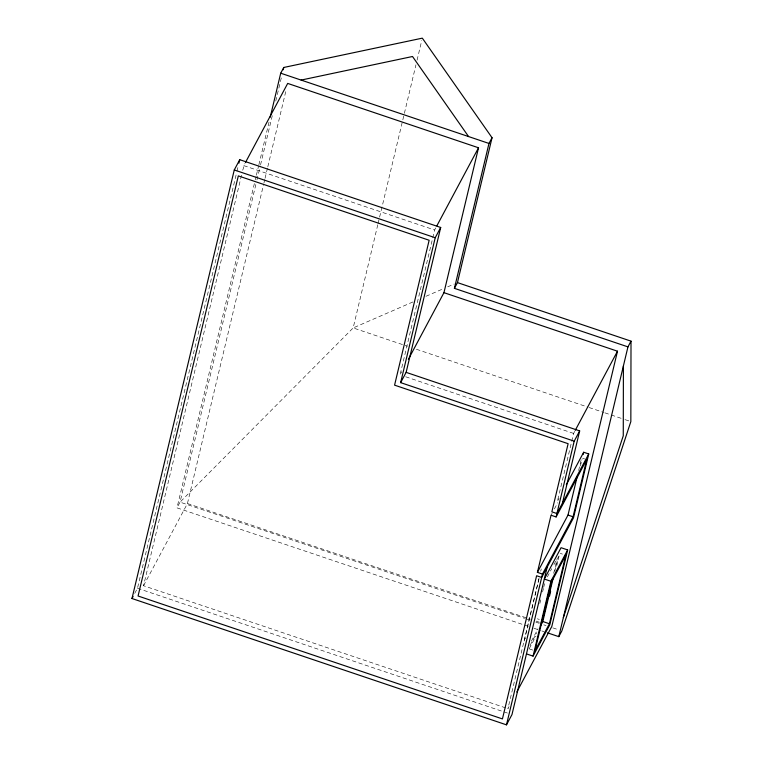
<?xml version="1.0" encoding="UTF-8"?>
<svg xmlns="http://www.w3.org/2000/svg" width="763" height="763" viewBox="0 0 763 763"><rect width="100%" height="100%" fill="white"/><g stroke="black" fill="none" stroke-linecap="round" stroke-linejoin="round"><path stroke-width="0.57" stroke-dasharray="3.81 2.86" d="M134.727 593.385L137.474 588.254L236.711 172.428M236.988 171.274L238.094 166.639M505.669 707.883L143.539 585.736L241.594 174.88M242.701 170.254L244.913 163.54M528.301 626.366L176.987 507.862L254.995 180.993M255.271 179.83L256.101 176.358M256.378 175.194L258.59 165.924M258.867 164.77L269.377 120.716M255.843 184.541L180.049 502.13L176.987 507.862M256.95 179.896L260.269 165.991M260.545 164.837L272.439 114.994M275.758 101.078L281.843 75.585M143.539 585.736L187.44 503.523L263.674 184.102M263.941 182.939L264.771 179.467M265.047 178.313L267.536 167.898M267.813 166.744L286.316 89.195M377.78 224.77L353.164 327.928L180.049 502.13L524.582 618.345M378.057 223.607L415.959 64.807M417.065 60.172L421.767 40.468M435.74 227.908L434.633 229.987L400.05 374.881L401.719 371.762M539.06 578.182L507.92 708.646L509.035 706.567M540.709 571.258L541.263 568.95M574.711 431.343L573.604 433.422L557.343 501.568L559.021 498.42M538.955 579.022L524.114 641.206L525.774 638.106M539.851 603.466L540.948 598.86M542.598 591.945L543.418 588.492M543.695 587.338L544.801 582.732M553.69 573.29L557.267 558.316M578.64 470.504L581.091 460.223M554.806 571.277L558.344 556.437M580.405 465.945L582.045 459.097M556.666 566.117L559.413 554.606M551.048 515.225L552.164 513.146M554.386 508.978L557.724 502.731M547.319 576.952L551.735 568.664M553.948 564.525L556.713 559.346M531.363 641.216L538.001 628.788M530.027 645.469L536.704 632.975M529.255 648.674L535.95 636.132M412.917 301.957L353.164 327.928L407.347 346.202M425.954 296.292L443.341 288.738M447.681 286.85L454.204 284.017M243.798 165.619L434.633 229.987M416.379 349.254L587.949 407.127M589.074 407.509L603.752 412.459M604.878 412.831L624.067 419.307M625.202 419.688L629.713 421.214M405.687 376.779L573.604 433.422M582.655 458.277L584.677 458.964M560.261 553.385L562.465 554.119M537.305 618.783L539.346 619.47M187.44 503.523L530.38 619.203M536.027 621.111L539.412 622.255M525.707 618.726L529.102 619.871M535.874 622.16L539.26 623.304M543.781 624.83L546.041 625.584M552.822 627.873L558.468 629.78M533.947 628.273L540.719 630.553M541.854 630.934L544.114 631.697M529.465 648.96L532.765 650.076M137.474 588.254L507.462 713.062"/><path stroke-width="1.14" d="M623.409 365.887L623.266 435.778L563.332 617.639M631.011 341.147L627.949 346.879L454.405 288.338L457.457 282.606L631.011 341.147L630.839 421.596L561.854 630.925L558.802 636.647L547.5 632.842M547.147 567.195L511.973 714.578L506.489 724.85L131.989 598.526L234.27 169.958L239.744 159.686L440.699 227.469L406.126 372.363L400.642 382.635L574.196 441.176L579.67 430.904L406.126 372.363M238.914 163.168L239.744 159.686M270.207 117.244L280.717 73.2L283.779 67.468L422.32 38.15L492.04 137.712L457.457 282.606M283.226 69.786L283.779 67.468M400.642 382.635L435.215 237.741L440.699 227.469M408.386 359.268L443.952 292.668L478.525 147.784L287.699 83.415L245.467 162.5M454.405 288.338L488.978 143.444L492.04 137.712M542.474 574.072L537.41 572.364L551.048 515.225L556.113 516.933L586.699 459.641L573.07 516.78L542.474 574.072L506.489 724.85M556.113 516.933L574.196 441.176M562.407 503.275L579.67 430.904M526.46 653.901L533.06 656.123L550.924 581.282L567.662 549.923L561.063 547.7L544.324 579.05L550.924 581.282M552.317 579.05L542.426 620.51L541.32 622.579M537.41 572.364L568.006 515.073L577 477.361M540.585 625.689L542.817 621.53L553.165 578.135M583.132 454.529L583.676 452.249L588.74 453.956L573.48 517.867L541.663 577.457L536.608 575.75L502.435 718.918L138.065 596.008L238.323 175.891L429.149 240.259L394.576 385.153L568.12 443.694L551.859 511.839L556.923 513.547L588.74 453.956M549.522 596.065L550.619 591.459M549.408 623.752L565.764 555.235L551.315 582.303L534.958 650.81L549.408 623.752L542.817 621.53M567.662 549.923L549.799 624.773L533.06 656.123M443.952 292.668L617.496 351.209L551.821 626.433L516.809 691.993M558.802 636.647L627.949 346.879M131.989 598.526L133.086 596.466M436.856 225.829L478.525 147.784M575.273 430.303L617.496 351.209M566.308 484.772L583.676 452.249M301.118 80.077L412.516 56.5L468.577 136.567M280.717 73.2L488.978 143.444M234.27 169.958L435.215 237.741M568.006 515.073L573.07 516.78"/></g></svg>
